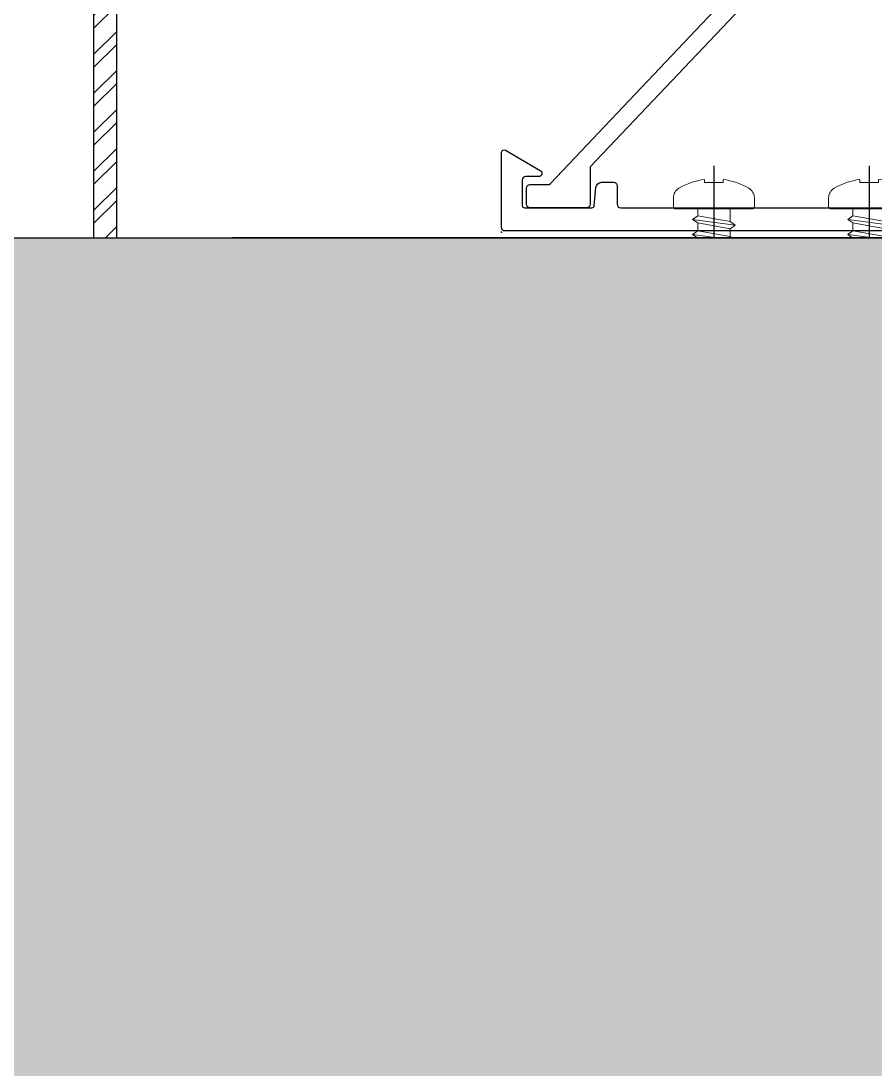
# Model space of a CAD drawing. Header units: millimetres. Extents: x 3774 to 718460, y -768339 to 192544.
# Drawn here: x 355364.4 to 355438.1, y -718803.9 to -718713.3 of the extents above; entities that cross this region are included whole.
import ezdxf

# ---------------------------------------------------------------- set-up
doc = ezdxf.new("R2010")
doc.units = ezdxf.units.MM
doc.set_wipeout_variables(frame=1)
doc.linetypes.add('CENTER', pattern=[50.800000000000004, 31.75, -6.35, 6.35, -6.35])
doc.linetypes.add('HIDDEN', pattern=[0.375, 0.25, -0.125])
for name, color, linetype in [('010 - ASPG_ACCESSORIES_HATCH_', 7, 'Continuous'), ('010 - ASPG_ACCESSORIES_MAIN_COLOR_1', 7, 'Continuous'), ('010 - ASPG_ACCESSORIES_SUB_COLOR_1', 7, 'Continuous'), ('010 - ASPG_ACCESSORIES_SUB_COLOR_2', 7, 'Continuous'), ('010 - ASPG_ACCESSORIES_SYMBOL_', 7, 'Continuous'), ('010 - ASPG_EXTR_DEF_SUB', 7, 'Continuous'), ('010 - ASPG_EXTR_MAIN_COLOR_2', 7, 'Continuous'), ('010 - ASPG_FASTERN_DEF_SUB', 7, 'Continuous'), ('010 - ASPG_FASTERN_MAIN_COLOR_1', 7, 'Continuous'), ('010 - ASPG_FASTERN_SUB_COLOR_2', 7, 'Continuous'), ('010 - ASPG_FASTERN_SUB_COLOR_3', 7, 'Continuous'), ('010 - ASPG_FLASHING_MAIN_COLOR_4', 7, 'Continuous'), ('010 - ASPG_FLASHING_WIPEOUT_', 7, 'Continuous'), ('010 - ASPG_FRAMING_CUT_COLOR_4', 7, 'Continuous'), ('010 - ASPG_FRAMING_DEF_SUB', 7, 'Continuous'), ('010 - ASPG_FRAMING_HATCH_', 7, 'Continuous'), ('010 - ASPG_FRAMING_MAIN_COLOR_2', 7, 'Continuous'), ('010 - ASPG_FRAMING_SUB_COLOR_2', 7, 'Continuous'), ('010 - ASPG_FRAMING_WIPEOUT_', 7, 'Continuous'), ('BOLT & SCREW', 7, 'Continuous'), ('Center Line', 7, 'CENTER')]:
    doc.layers.add(name, color=color, linetype=linetype)
doc.layers.add('12-GRID', color=7, linetype='CENTER', lineweight=13)
doc.layers.add('SCREW', color=7, linetype='Continuous', lineweight=5)

# ---------------------------------------------------------------- blocks, each defined once
blk = doc.blocks.new('*U8441')
at = {"layer": '12-GRID', "color": 7, "linetype": 'CENTER'}
for p, q in [((5.684341886080801e-14, -6.200000000000029), (5.684341886080801e-14, 2.200000000000029)), ((-4.199999999999973, -2), (4.200000000000085, -2))]:
    blk.add_line(p, q, dxfattribs=at)
at = {"layer": 'BOLT & SCREW', "color": 7}
for p, q in [((-0.2288719817826677, -1.446462371730204), (-0.4418749999998197, -0.2325000000002947)), ((0.2288719817822642, -1.446462371730562), (0.4418749999996946, -0.2324999999999764)), ((-0.553537628269381, -1.771128018217196), (-1.767499999999847, -1.558125000000442)), ((-0.4577439635652332, -1.771128018217196), (-0.8837500000000146, -1.558125000000442)), ((-0.2288719817826677, -1.542256036434869), (-0.4418749999998197, -1.116250000000048)), ((0.2288719817822642, -1.542256036434869), (0.4418749999996946, -1.116250000000048)), ((0.4577439635647103, -1.771128018217196), (0.8837499999994917, -1.558125000000442)), ((0.5535376282692559, -1.771128018217196), (1.767500000000001, -1.558125000000124)), ((-0.553537628269381, -2.228871981782805), (-1.767500000000483, -2.441875000000354)), ((-0.4577439635652332, -2.228871981782805), (-0.8837500000000146, -2.441875000000354)), ((-0.2288719817826677, -2.457743963565131), (-0.4418749999998197, -2.883750000000271)), ((-0.2288719817821107, -2.553537628269438), (-0.4418749999998197, -3.767500000000023)), ((0.4418749999996946, -2.883750000000271), (0.2288719817829008, -2.457743963565131)), ((0.2288719817829008, -2.553537628269438), (0.4418749999999732, -3.767500000000023)), ((0.4577439635647103, -2.228871981782805), (0.8837500000001283, -2.441874999999877)), ((0.5535376282692559, -2.228871981782805), (1.767500000000001, -2.441874999999877))]:
    blk.add_line(p, q, dxfattribs=at)
for points in [[(-1.767500000000006, -1.558125000000442), (-0.8837500000001342, -1.558125000000442, 0.4142135623730394), (-0.4418749999998197, -1.116250000000048), (-0.4418749999998197, -0.2325000000002947), (0.4418749999996946, -0.2324999999999764), (0.4418749999996946, -1.116250000000048, 0.4142135623731505), (0.8837500000000089, -1.558125000000442), (1.76750000000012, -1.558125000000124), (1.76750000000012, -2.441874999999877), (0.8837500000000089, -2.441874999999877, 0.414213562373095), (0.4418749999996946, -2.883750000000271), (0.4418749999999732, -3.767500000000023), (-0.4418749999998197, -3.767500000000023), (-0.4418749999998197, -2.883750000000271, 0.4142135623730397), (-0.8837500000001342, -2.441875000000354), (-1.767500000000483, -2.441875000000354)], [(0.2288719817829008, -2.457743963565131, -0.414213562373095), (0.4577439635645909, -2.228871981782805), (0.5535376282692559, -2.228871981782805), (0.5535376282692559, -1.771128018217196), (0.4577439635645909, -1.771128018217196, -0.4142135623730951), (0.228871981782105, -1.542256036434869), (0.228871981782105, -1.446462371730562), (-0.2288719817826677, -1.446462371730204), (-0.2288719817826677, -1.542256036434869, -0.4142135623730951), (-0.4577439635649944, -1.771128018217196), (-0.553537628269381, -1.771128018217196), (-0.553537628269381, -2.228871981782805), (-0.4577439635649944, -2.228871981782805, -0.4142135623730951), (-0.2288719817826677, -2.457743963565131), (-0.2288719817822698, -2.553537628269438), (0.2288719817829008, -2.553537628269438)]]:
    blk.add_lwpolyline(points, format="xyb", close=True, dxfattribs=at)
blk.add_circle((5.684341886080801e-14, -2), 3.5, dxfattribs=at)
blk = doc.blocks.new('000_ASPG_TYP_FILES_20260218-010703_FRAME_EXTR_')
at = {"layer": '010 - ASPG_FRAMING_HATCH_'}
h = blk.add_hatch(dxfattribs=at)
h.set_pattern_fill('ANSI32', scale=0.1, angle=180)
h.set_pattern_definition([(225, (0, 0), (0.6735192090801866, -0.6735192090801868), []), (225, (-0.4490130000000001, 5.498823332255506e-17), (0.6735192090801866, -0.6735192090801868), [])])
edge = h.paths.add_edge_path()
edge.add_line((1.999999996740371, 15.99999999965075), (1.999999996740371, 1.999999999941792))
edge.add_line((1.999999996740371, 1.999999999941792), (39.69999999750871, 1.999999999941792))
edge.add_arc((39.69999999730499, 1.700000000040752), 0.2999999999010399, -3.891028654834372e-08, 89.99999996109239, ccw=False)
edge.add_line((39.99999999720603, 1.699999999837019), (39.99999999720603, 0.2999999996973202))
edge.add_arc((39.69999999750872, 0.2999999996973131), 0.2999999996973131, -90.00000000000142, 1.4210854715202004e-12, ccw=False)
edge.add_line((39.69999999750871, 0), (0.2999999996973202, 0))
edge.add_arc((0.2999999996973273, 0.2999999996973273), 0.2999999996973273, 180.0000000000013, 269.99999999999864, ccw=False)
edge.add_line((0, 0.2999999996973202), (0, 17.69999999989523))
edge.add_arc((0.2999999999301508, 17.70000000012806), 0.2999999999301508, 90.00000004446741, 180.0000000444674, ccw=False)
edge.add_line((0.2999999996973202, 18.00000000005821), (22.5570233851904, 18.00000000005821))
edge.add_arc((22.5570233856712, 18.50000000026317), 0.5000000002049632, 269.9999999449049, 380.2095453190142)
edge.add_arc((26.1699999981368, 19.82999999686102), 3.349999998908497, 182.0637942974167, 200.2095453254992, ccw=False)
edge.add_arc((23.58168000320438, 19.73672835517209), 0.7599999998138507, 2.0637943418387863, 182.0637943418388, ccw=False)
edge.add_arc((26.16999999910358, 19.82999999939922), 1.830000000338361, 182.0637943388468, 447.9362056470717)
edge.add_arc((26.263271644013, 22.41831999551505), 0.7600000000549151, 87.93620564125177, 267.9362056412518, ccw=False)
edge.add_arc((26.16999999863267, 19.8300000075356), 3.349999992334041, 69.79045460402187, 87.9362056313708, ccw=False)
edge.add_arc((27.49999999788272, 23.44297661244421), 0.5000000006038865, 249.7904545688332, 359.9999999442181)
edge.add_line((27.9999999984866, 23.44297661195742), (27.9999999984866, 26.67999999993481))
edge.add_line((27.9999999984866, 26.67999999993481), (28.49999999674037, 27.17999999958556))
edge.add_line((28.49999999674037, 27.17999999958556), (27.9999999984866, 27.67999999970198))
edge.add_line((27.9999999984866, 27.67999999970198), (27.9999999984866, 38.61999999982072))
edge.add_line((27.9999999984866, 38.61999999982072), (28.49999999674037, 39.11999999993714))
edge.add_line((28.49999999674037, 39.11999999993714), (27.9999999984866, 39.62000000005355))
edge.add_line((27.9999999984866, 39.62000000005355), (27.9999999984866, 42.85702338756528))
edge.add_arc((27.49999999787862, 42.85702338707262), 0.5000000006079759, 5.645408219420843e-08, 110.2095454304945)
edge.add_arc((26.16999999884449, 46.46999999186602), 3.349999992147246, 272.0637943651193, 290.20954539329375, ccw=False)
edge.add_arc((26.263271644013, 43.88168000403675), 0.7600000000258301, 92.06379435882718, 272.0637943588272, ccw=False)
edge.add_arc((26.16999999910502, 46.47000000012492), 1.830000000339747, 272.0637943528818, 537.9362056611998)
edge.add_arc((23.58168000320438, 46.56327164435061), 0.7599999998138507, 177.9362056581612, 357.9362056581612, ccw=False)
edge.add_arc((26.16999999825318, 46.47000000263876), 3.349999999025627, 159.7904546748206, 177.9362057022633, ccw=False)
edge.add_arc((22.55702338551316, 47.7999999994954), 0.500000000434755, 339.790454661877, 450.0000000369852)
edge.add_line((22.5570233851904, 48.29999999993015), (0.2999999996973202, 48.29999999993015))
edge.add_arc((0.2999999996973095, 48.59999999962746), 0.2999999996973131, 179.9999999999987, 270.00000000000205, ccw=False)
edge.add_line((0, 48.59999999962747), (0, 59.99999999994179))
edge.add_arc((0.2999999996973202, 59.99999999994179), 0.2999999996973202, 90, 180, ccw=False)
edge.add_line((0.2999999996973202, 60.29999999963911), (4.999999997438863, 60.29999999963911))
edge.add_line((4.999999997438863, 60.29999999963911), (4.999999997438863, 64.99999999959255))
edge.add_arc((5.299999997369017, 64.99999999982538), 0.2999999999301544, 90.0000000444681, 180.0000000444674, ccw=False)
edge.add_line((5.299999997136183, 65.29999999975553), (29.99999999883585, 65.29999999975553))
edge.add_line((29.99999999883585, 65.29999999975553), (29.99999999883585, 63.59999999997672))
edge.add_arc((29.69999999890567, 63.59999999974391), 0.2999999999301721, -89.99999995552861, 4.4463320136856055e-08, ccw=False)
edge.add_line((29.69999999913853, 63.29999999981374), (7.299999997485429, 63.29999999981374))
edge.add_arc((7.29999999771826, 62.99999999988358), 0.2999999999301508, 90.00000004446738, 180.0000000444674)
edge.add_line((6.999999997788109, 62.99999999965075), (6.999999997788109, 58.29999999969732))
edge.add_line((6.999999997788109, 58.29999999969732), (2.300000000162981, 58.29999999969732))
edge.add_arc((2.299999998300336, 57.99999999813735), 0.3000000015599653, 89.99999964426098, 179.999999644261)
edge.add_line((1.999999996740371, 58), (1.999999996740371, 50.60000000003492))
edge.add_arc((2.299999998533172, 50.60000000166475), 0.3000000017928013, 180.000000311273, 270.0000003112706)
edge.add_line((2.300000000162981, 50.29999999987194), (29.69999999913853, 50.29999999987194))
edge.add_arc((29.6999999989348, 49.9999999999709), 0.299999999901047, -3.890897914970992e-08, 89.99999996109108, ccw=False)
edge.add_line((29.99999999883585, 49.99999999976717), (29.99999999883585, 26.67999999993481))
edge.add_line((29.99999999883585, 26.67999999993481), (29.99999999883585, 16.29999999981374))
edge.add_arc((29.6999999989057, 16.2999999995809), 0.2999999999301508, -89.99999995553259, 4.446741286301403e-08, ccw=False)
edge.add_line((29.69999999913853, 15.99999999965075), (1.999999996740371, 15.99999999965075))
at = {"layer": '010 - ASPG_FRAMING_CUT_COLOR_4', "color": 7}
blk.add_lwpolyline([(1.999999996740371, 15.99999999965075), (1.999999996740371, 1.999999999941792), (39.69999999750871, 1.999999999941792, -0.4142135623731089), (39.99999999720603, 1.699999999837019), (39.99999999720603, 0.2999999996973202, -0.4142135623731089), (39.69999999750871, 0), (0.2999999996973202, 0, -0.4142135623730811), (0, 0.2999999996973202), (0, 17.69999999989523, -0.4142135623730951), (0.2999999996973202, 18.00000000005821), (22.5570233851904, 18.00000000005821, 0.5217296884731124), (23.02624112786725, 18.67272727261297, -0.07934163687482358), (22.82217297761235, 19.70935906958766, -1), (24.34118702879641, 19.76409764075652, 2.296345716993233), (26.23590235819574, 21.65881296969019, -1), (26.29064092983026, 23.17782702133991, -0.0793416368716021), (27.32727272447664, 22.9737588702119, 0.5217296884801942), (27.9999999984866, 23.44297661195742), (27.9999999984866, 26.67999999993481), (28.49999999674037, 27.17999999958556), (27.9999999984866, 27.67999999970198), (27.9999999984866, 38.61999999982072), (28.49999999674037, 39.11999999993714), (27.9999999984866, 39.62000000005355), (27.9999999984866, 42.85702338756528, 0.5217296884727316), (27.32727272447664, 43.3262411293108, -0.07934163687522733), (26.29064092983026, 43.122172978241, -1), (26.23590235819574, 44.64118702983251, 2.296345716995783), (24.34118702879641, 46.53590235876618, -1), (22.82217297761235, 46.59064092993503, -0.07934163687201433), (23.02624112786725, 47.62727272690972, 0.5217296884786579), (22.5570233851904, 48.29999999993015), (0.2999999996973202, 48.29999999993015, -0.4142135623731158), (0, 48.59999999962747), (0, 59.99999999994179, -0.414213562373095), (0.2999999996973202, 60.29999999963911), (4.999999997438863, 60.29999999963911), (4.999999997438863, 64.99999999959255, -0.4142135623730879), (5.299999997136183, 65.29999999975553), (29.99999999883585, 65.29999999975553), (29.99999999883585, 63.59999999997672, -0.4142135623730533), (29.69999999913853, 63.29999999981374), (7.299999997485429, 63.29999999981374, 0.4142135623730949), (6.999999997788109, 62.99999999965075), (6.999999997788109, 58.29999999969732), (2.300000000162981, 58.29999999969732, 0.4142135623730948), (1.999999996740371, 58), (1.999999996740371, 50.60000000003492, 0.4142135623730845), (2.300000000162981, 50.29999999987194), (29.69999999913853, 50.29999999987194, -0.4142135623730951), (29.99999999883585, 49.99999999976717), (29.99999999883585, 26.67999999993481), (29.99999999883585, 16.29999999981374, -0.4142135623730951), (29.69999999913853, 15.99999999965075)], format="xyb", close=True, dxfattribs=at)
at = {"color": 7}
for p in [(26.16999999736436, 48.46999999973923), (26.16999999736436, 21.82999999966705)]:
    blk.add_blockref('*U8441', p, dxfattribs=at)
blk = doc.blocks.new('000_ASPG_TYP_FILES_FRAMING_EXTR_BREAKLINE_TYPE_2')
at = {"layer": '010 - ASPG_FRAMING_HATCH_', "transparency": 33554585}
h = blk.add_hatch(dxfattribs=at)
h.set_pattern_fill('ANSI32', scale=0.25)
h.set_pattern_definition([(45, (0, 0), (-1.683798022700467, 1.683798022700467), []), (45, (1.1225325, 0), (-1.683798022700467, 1.683798022700467), [])])
h.paths.add_polyline_path([(131.0000000002328, 91.00000000058208, 0.4142135623730951), (132.0000000003492, 90.00000000046566), (140.0000000002328, 90.00000000046566, 0.4142135623730951), (141.0000000002328, 91.00000000046566), (141.0000000002328, 100.0000000004657), (2.000000000465661, 100.0000000004657), (2.000000000465661, 125.0000000004657), (4.656612873077393e-10, 125.0000000004657), (4.656612873077393e-10, 99.00000000046566, 0.4142135623730951), (1.000000000465661, 98.00000000046566), (63.00000000023283, 98.00000000046566, -0.414213562373093), (64.00000000023283, 97.00000000046566), (64.00000000023277, 3, -0.4142135623730951), (63.00000000023277, 2), (4.655476004700176e-10, 2), (-5.684341886080801e-14, 0), (141.0000000002328, -6.05359673500061e-09), (141.0000000002328, 8.99999999650754, 0.4142135623730951), (140.0000000002328, 9.99999999650754), (132.0000000003492, 9.99999999650754, 0.4142135623730951), (131.0000000002328, 8.999999996391125), (131.0000000002328, 3, -0.4142135623730951), (130.0000000002328, 2), (67.00000000034919, 2, -0.4142135623730951), (66.00000000023277, 3.000000000116415), (66.00000000023283, 97.00000000034925, -0.4142135623730951), (67.00000000034925, 98.00000000046566), (130.0000000002328, 98.00000000046566, -0.414213562373095), (131.0000000002328, 97.00000000046566)])
h.paths.add_polyline_path([(133.0000000002328, 92.00000000372529), (133.0000000002328, 98.00000000046566), (139.0000000004657, 98.00000000046566), (139.0000000004657, 92.00000000372529)], flags=16)
h.paths.add_polyline_path([(133.0000000002328, 7.999999996740371), (139.0000000004656, 7.999999996740371), (139.0000000004656, 2), (133.0000000002328, 2)], flags=16)
at = {"layer": '010 - ASPG_FRAMING_HATCH_'}
h = blk.add_hatch(dxfattribs=at)
h.set_pattern_fill('ANSI37', scale=0.5954980955866349, angle=-90.00000000000001)
h.set_pattern_definition([(314.9999999999999, (1257419.492862034, -519971.6224064051), (1.336931354494228, 1.336931354494224), []), (44.99999999999984, (1257419.492862034, -519971.6224064051), (-1.336931354494223, 1.336931354494228), [])])
edge = h.paths.add_edge_path()
edge.add_ellipse((57.77220869682924, 105.0000000013979), major_axis=(-3.509070088518285e-14, -4.999999999272404), ratio=0.6444816938462435, start_angle=0, end_angle=180)
edge.add_line((57.7722086968293, 110.0000000004666), (62.00000000013239, 110.0000000004666))
edge.add_arc((62.00000000012511, 110.3000000005204), 0.3000000000538421, -89.99999999861039, -1.389609784768862e-09)
edge.add_line((62.30000000017895, 110.3000000005131), (62.30000000017895, 111.0000000004666))
edge.add_line((62.30000000017895, 111.0000000004666), (61.80000000017895, 111.5000000006994))
edge.add_line((61.80000000017895, 111.5000000006994), (62.30000000017895, 112.0000000004666))
edge.add_line((62.3000000001789, 112.0000000004666), (61.8000000001789, 112.5000000006994))
edge.add_line((61.8000000001789, 112.5000000006994), (62.3000000001789, 113.0000000004666))
edge.add_line((62.3000000001789, 113.0000000004666), (61.8000000001789, 113.5000000004666))
edge.add_line((61.8000000001789, 113.5000000004666), (62.3000000001789, 114.0000000004666))
edge.add_line((62.3000000001789, 114.0000000004666), (62.3000000001789, 115.0000000004666))
edge.add_line((62.3000000001789, 115.0000000004666), (63.30000000006248, 115.0000000004666))
edge.add_line((63.30000000006248, 115.0000000004666), (63.80000000006248, 115.5000000004666))
edge.add_line((63.80000000006248, 115.5000000004666), (64.30000000006248, 115.0000000004666))
edge.add_line((64.30000000006248, 115.0000000004666), (64.80000000006248, 115.5000000004666))
edge.add_line((64.80000000006248, 115.5000000004666), (65.30000000006248, 115.0000000004666))
edge.add_line((65.30000000006248, 115.0000000004666), (65.80000000006248, 115.5000000004666))
edge.add_line((65.80000000006248, 115.5000000004666), (66.3000000001789, 115.0000000004666))
edge.add_line((66.3000000001789, 115.0000000004666), (67.00000000013233, 115.0000000004666))
edge.add_arc((67.00000000009595, 115.3000000004331), 0.2999999999665306, -89.99999999305201, 1.528565674358258e-08)
edge.add_line((67.30000000006248, 115.3000000005131), (67.30017822621585, 110.0000000004666))
edge.add_arc((77.20009572428614, 105.0000000011651), 11.09091368921486, 153.2037265686182, 206.7962734313818)
edge.add_line((67.30017822621585, 100.0000000018636), (57.77220869682924, 100.0000000018636))
h = blk.add_hatch(dxfattribs=at)
h.set_pattern_fill('ANSI37', scale=0.5954980955866349, angle=-90.00000000000001)
h.set_pattern_definition([(314.9999999999999, (1257419.192862035, -519973.9224064052), (1.336931354494228, 1.336931354494224), []), (44.99999999999984, (1257419.192862035, -519973.9224064052), (-1.336931354494223, 1.336931354494228), [])])
edge = h.paths.add_edge_path()
edge.add_ellipse((11.52796953045714, 105.0000000013979), major_axis=(-3.510345640540481e-14, -4.999999999272404), ratio=0.6444816938462435, start_angle=180, end_angle=360, ccw=False)
edge.add_line((11.52796953045714, 110.0000000004666), (2.000000001098726, 110.0000000004666))
edge.add_arc((-7.899917496811156, 105.0000000013979), 11.09091368915029, -26.79627343179601, 26.796273430967574, ccw=False)
edge.add_line((2.000000001070532, 100.0000000018636), (11.52796953042895, 100.0000000018636))
h = blk.add_hatch(dxfattribs=at)
h.set_pattern_fill('HONEY', scale=0.238199238234654, angle=-90.00000000000001)
h.set_pattern_definition([(270, (1257419.442484037, -519993.9224064052), (0.6549599250656583, -1.134423872092541), [0.7562825813950264, -1.512565162790053]), (29.99999999999978, (1257419.442484037, -519993.9224064052), (0.6549599293588203, 1.134423869613882), [0.7562825813950257, -1.512565162790051]), (329.9999999999998, (1257419.442484037, -519993.9224064052), (1.309919854424478, -2.478657937293614e-09), [-1.512565162790051, 0.7562825813950254])])
edge = h.paths.add_edge_path()
edge.add_ellipse((11.77759153230824, 105.0000000014043), major_axis=(-3.509070088518285e-14, -4.999999999272404), ratio=0.6444816938462435, start_angle=0, end_angle=360, ccw=False)
h = blk.add_hatch(dxfattribs=at)
h.set_pattern_fill('HONEY', scale=0.238199238234654, angle=-90.00000000000001)
h.set_pattern_definition([(270, (1257419.243240032, -519991.6224064051), (0.6549599250656583, -1.134423872092541), [0.7562825813950264, -1.512565162790053]), (29.99999999999978, (1257419.243240032, -519991.6224064051), (0.6549599293588203, 1.134423869613882), [0.7562825813950257, -1.512565162790051]), (329.9999999999998, (1257419.243240032, -519991.6224064051), (1.309919854424478, -2.478657937293614e-09), [-1.512565162790051, 0.7562825813950254])])
edge = h.paths.add_edge_path()
edge.add_ellipse((57.5225866949782, 105.0000000013979), major_axis=(-3.509070088518285e-14, -4.999999999272404), ratio=0.6444816938462435, start_angle=0, end_angle=360)
at = {"layer": '010 - ASPG_FRAMING_CUT_COLOR_4', "color": 7}
for points in [[(64.00000000023277, 3), (64.00000000023283, 97.00000000046566, 0.4142135623730951), (63.00000000023283, 98.00000000046566), (1.000000000465661, 98.00000000046566, -0.4142135623730951), (4.656612873077393e-10, 99.00000000046566), (4.656612873077393e-10, 125.0000000004657), (2.000000000465661, 125.0000000004657), (2.000000000465661, 100.0000000004657), (141.0000000002328, 100.0000000004657)], [(130.0000000002328, 98.00000000046566), (67.00000000046566, 98.00000000046566, 0.4142135623730951), (66.00000000023283, 97.00000000046566), (66.00000000023277, 3, 0.4142135623730951)]]:
    blk.add_lwpolyline(points, format="xyb", dxfattribs=at)
at = {"layer": '010 - ASPG_FRAMING_DEF_SUB', "color": 7, "transparency": 33554457}
for points in [[(54.30017822621591, 100.0000000018636), (67.30017822621585, 100.0000000018636), (67.30017822621585, 115.5000000004666), (54.30017822621585, 115.5000000004666)], [(2.000000001070532, 100.0000000018636), (15.00000000107053, 100.0000000018699), (15.00000000107053, 110.0000000006767), (2.000000001070532, 110.0000000006703)]]:
    blk.add_lwpolyline(points, close=True, dxfattribs=at)
at = {"layer": '010 - ASPG_FRAMING_SUB_COLOR_2', "color": 7}
for points in [[(57.5225866949782, 100.0000000018636), (67.30017822621585, 100.0000000018636, -0.2381992382621886), (67.30017822621585, 110.0000000004666), (67.30000000006248, 115.3000000005131, -0.4142135624157165), (67.00000000013233, 115.0000000004666), (66.3000000001789, 115.0000000004666), (65.80000000006248, 115.5000000004666), (65.30000000006248, 115.0000000004666), (64.80000000006248, 115.5000000004666), (64.30000000006248, 115.0000000004666), (63.80000000006248, 115.5000000004666), (63.30000000006248, 115.0000000004666), (62.3000000001789, 115.0000000004666), (62.3000000001789, 114.0000000004666), (61.8000000001789, 113.5000000004666), (62.3000000001789, 113.0000000004666), (61.8000000001789, 112.5000000006994), (62.3000000001789, 112.0000000004666), (61.80000000017895, 111.5000000006994), (62.30000000017895, 111.0000000004666), (62.30000000017895, 110.3000000005131, -0.414213562358888), (62.00000000013239, 110.0000000004666), (57.5225866949782, 110.0000000004666)], [(11.77759153219182, 100.0000000018699), (2.000000001070532, 100.0000000018636, 0.2381992382621886), (2.000000001070532, 110.0000000004666), (11.77759153219182, 110.0000000004729)]]:
    blk.add_lwpolyline(points, format="xyb", dxfattribs=at)
at = {"layer": '010 - ASPG_FRAMING_SUB_COLOR_2', "color": 7, "extrusion": (0, 0, -1)}
blk.add_ellipse((11.77759153230824, 105.0000000014043), major_axis=(-3.509070088518285e-14, -4.999999999272404), ratio=0.6444816938462435, dxfattribs=at)
at = {"layer": '010 - ASPG_FRAMING_SUB_COLOR_2', "color": 7}
blk.add_ellipse((57.5225866949782, 105.0000000013979), major_axis=(-3.509070088518285e-14, -4.999999999272404), ratio=0.6444816938462435, dxfattribs=at)
blk = doc.blocks.new('PZG35-9D5')
at = {"layer": 'Center Line', "color": 7}
blk.add_line((1.4210854715202e-14, 3.733653355866409), (1.4210854715202e-14, -10.53404386090006), dxfattribs=at)
at = {"layer": 'SCREW', "color": 7}
for p, q in [((-1.399999999999963, 2.842170943040401e-14), (-1.399999999999963, -1.090192378864657)), ((1.399999999999991, 0), (1.399999999999991, -0.5901923788647139)), ((-1.850000000000009, -1.399999999999977), (1.850000000000037, -0.8999999999999773)), ((-1.399999999999963, -1.090192378864685), (1.399999999999991, -0.5901923788646855)), ((1.850000000000037, -0.8999999999999773), (1.399999999999991, -0.5901923788646855)), ((1.850000000000037, -0.8999999999999773), (1.399999999999991, -1.209807621135297)), ((-1.850000000000009, -1.399999999999977), (-1.399999999999963, -1.090192378864685)), ((-1.850000000000009, -1.399999999999977), (-1.399999999999963, -1.709807621135297)), ((-1.399999999999963, -1.709807621135297), (1.399999999999991, -1.209807621135297)), ((-1.399999999999963, -1.709807621135269), (-1.399999999999963, -2.390192378864697)), ((1.399999999999991, -1.209807621135269), (1.399999999999991, -1.890192378864725)), ((-1.850000000000009, -2.699999999999989), (1.850000000000037, -2.199999999999989)), ((-1.850000000000009, -2.699999999999989), (-1.399999999999963, -2.390192378864697)), ((-1.850000000000009, -2.699999999999989), (-1.399999999999963, -3.009807621135309)), ((-1.399999999999963, -2.390192378864697), (1.399999999999991, -1.890192378864697)), ((-1.399999999999963, -3.009807621135309), (1.399999999999991, -2.509807621135309)), ((1.850000000000037, -2.199999999999989), (1.399999999999991, -1.890192378864697)), ((1.850000000000037, -2.199999999999989), (1.399999999999991, -2.509807621135309)), ((1.399999999999991, -2.50980762113528), (1.399999999999991, -3.190192378864708)), ((-1.399999999999963, -3.009807621135309), (-1.399999999999963, -3.690192378864708)), ((-1.399999999999963, -3.690192378864708), (-0.8446989986695002, -3.591031485769975)), ((0.5619885887190463, -3.339837273736322), (1.399999999999991, -3.190192378864708)), ((0.7141825614195483, -3.653488843051434), (1.850000000000037, -3.5)), ((1.850000000000037, -3.5), (1.399999999999991, -3.190192378864708)), ((1.850000000000037, -3.5), (1.399999999999991, -3.80980762113532)), ((-1.850000000000009, -4), (-1.399999999999963, -3.690192378864708)), ((-1.850000000000009, -4), (-0.9911470940920566, -3.883938796498938)), ((-1.850000000000009, -4), (-1.399999999999963, -4.30980762113532)), ((-1.399999999999963, -4.30980762113532), (-1.184865735341859, -4.271390788160659)), ((-1.399999999999963, -4.309807621135349), (-1.399999999999963, -8.099999999999966)), ((0.7141825614195483, -3.932275020881832), (1.399999999999991, -3.80980762113532)), ((0.7141825614195483, -4.612659778611231), (1.399999999999991, -4.49019237886472)), ((1.399999999999991, -3.809807621135349), (1.399999999999991, -4.490192378864691)), ((1.850000000000037, -4.800000000000011), (1.399999999999991, -4.49019237886472)), ((0.7141825614195483, -4.953488843051389), (1.850000000000037, -4.800000000000011)), ((0.7141825614195483, -5.232275020881843), (1.399999999999991, -5.109807621135332)), ((1.850000000000037, -4.800000000000011), (1.399999999999991, -5.109807621135332)), ((1.399999999999991, -5.109807621135332), (1.399999999999991, -8.099999999999966)), ((1.4210854715202e-14, -9.5), (-1.399999999999963, -8.099999999999966)), ((1.4210854715202e-14, -9.5), (1.399999999999991, -8.099999999999966))]:
    blk.add_line(p, q, dxfattribs=at)
blk.add_lwpolyline([(1.4210854715202e-14, -9.5), (0.7141825614195483, -5.232275020881843), (0.7141825614195483, -3.600899293750615, 0.4176573264866609), (0.4106596181599826, -3.300919979679151, 0.1081021898226624), (-0.8446989986694433, -3.591031485769975), (-1.399999999999991, -4.701675652739141)], format="xyb", dxfattribs=at)
blk = doc.blocks.new('*U8304')
at = {"layer": 'SCREW', "color": 7}
blk.add_lwpolyline([(3.026373332565058, 1.780836269555209, 0.09905967801670053), (0.7999999999999687, 2.546427498927414), (0.7999999999999687, 2.274284095813357), (-0.800000000000054, 2.274284095813357), (-0.800000000000054, 2.546427498927414, 0.09905967801670058), (-3.026373332565143, 1.780836269555209, 0.2665876613401604), (-3.500000000000043, 0.9556546004010897), (-3.500000000000043, 0.1999999999999886, 0.4142135623730938), (-3.300000000000054, 0), (3.299999999999997, 0, 0.4142135623731049), (3.499999999999986, 0.1999999999999886), (3.499999999999957, 0.9556546004010897, 0.2665876613401604)], format="xyb", close=True, dxfattribs=at)
blk.add_blockref('PZG35-9D5', (-1.4210854715202e-14, 0), dxfattribs=at)
blk = doc.blocks.new('*U8306')
at = {"color": 7}
blk.add_point((0, 0), dxfattribs=at)
at = {"layer": '010 - ASPG_ACCESSORIES_MAIN_COLOR_1', "color": 7}
blk.add_lwpolyline([(-39.69999999902211, -0.5999999995172398, 0.4142135623731156), (-39.99999999883585, -0.8999999995638059), (-39.99999999883585, -7.366962144914214, 0.5773502691897371), (-39.65044321701862, -7.568778847059366), (-36.64260295056738, -5.832201459393036, 0.7673269879794871), (-36.78520590183325, -5.299999999645297), (-37.89999999874271, -5.299999999645297, -0.4142135623735732), (-38.19999999902211, -4.999999999656938), (-38.19999999902211, -2.799999999587089, -0.4142135623730951), (-37.99999999883585, -2.59999999951724), (-32.18326623388566, -2.59999999951724, -0.3888787318530097), (-31.98402729420923, -2.782568851142787), (-31.8474567013327, -4.343577870872468, 0.3888787318530089), (-31.34935935237445, -4.799999999528882), (-30.29999999911524, -4.799999999528882, 0.4142135623732408), (-29.99999999883585, -4.499999999540523), (-29.99999999883585, -2.899999999505599, -0.4142135623731785), (-29.69999999902211, -2.59999999951724), (0.4107479506637901, -2.59999999951724, -0.3789692262628873), (3.38851808081381, -5.235465979035143), (7.952927200356498, -42.5207682372482, 0.4465929586642906), (11.6177961837966, -45.07649022702281, -0.4898018444424612), (16.07846395508386, -48.68238816667036), (16.06490363762714, -49.36225294566866, -0.1824796859550777), (15.80227640201338, -50.01801436272836, -0.2679491924113072), (15.32539491611533, -50.16829426406803, 1.122114645179816), (15.09990952932276, -52.3421093734276, 0.4050039718497206), (18.0645059288945, -49.40213623346681), (18.07806624681689, -48.72227145435209, 0.4898054953707174), (11.15966573380865, -43.12966807454978, -0.4465970485362636), (9.938031048281118, -42.27776159492242), (4.866356541635469, -0.8481197821154633, 0.3641755342157969), (4.570876519894227, -0.5999999995172398)], format="xyb", close=True, dxfattribs=at)
at = {"layer": '010 - ASPG_EXTR_DEF_SUB', "color": 7}
for p in [(-39.99999999883585, -0.4999999995172402), (43.44495566345738, -76.89999999944341), (43.44495566345738, -77.49999999954052)]:
    blk.add_point(p, dxfattribs=at)
at = {"layer": '010 - ASPG_EXTR_MAIN_COLOR_2', "color": 7}
blk.add_lwpolyline([(11.37409105408005, -48.15170148877115), (11.47245816211216, -47.43577758665815), (12.17779493960552, -47.55667202338264), (12.29266474000178, -46.78670596401826, -0.5355375090189683), (14.1918134491425, -49.16870282323253, 0.9915718169393263), (15.66379558271728, -49.57599316951273, 1.157025413028558), (8.792231505503878, -48.77291728999153, -0.6885576205791355), (8.274611146422103, -48.98797988444021), (-17.14292736421339, -22.16859813180672), (-32.34153279638849, -6.131750148785431), (-32.34153279638849, -2.899999981694054, 0.4143115081626392), (-32.64163311407901, -2.59999999951724), (-37.54163311352022, -2.59999999951724, 0.4141156188887998), (-37.84153278893791, -2.899999981635847), (-37.84153278893791, -4.299999988411218, 0.4142135623731781), (-37.54153279098682, -4.599999986478724), (-35.98884801496752, -4.599999986478724, -0.205894629290155), (-35.77110154624097, -4.693635078269653), (33.22969053988345, -77.49999999954052), (43.14495566324331, -77.49999999954052, 0.6681786376628355), (43.35708769806661, -76.98786796536915), (40.5215537941549, -74.1523340573247, 0.6681786381757795), (40.00942175951786, -74.36446609156592), (40.00942175951786, -75.99999999802712), (33.87471885257401, -75.99999999802712), (11.86384030175395, -52.7751643466243, -0.5583539238224016), (12.08261241135187, -51.95244935475676, 0.7662751832817146), (12.03674733010121, -50.39291741001107, -0.4385828234445206), (10.70630855322815, -48.05207626283555)], format="xyb", close=True, dxfattribs=at)
at = {"layer": 'SCREW', "color": 7, "rotation": 180}
for p in [(-21.64901723782532, -2.499999999924694), (-8.237076249206439, -2.499999999924694)]:
    blk.add_blockref('*U8304', p, dxfattribs=at)
blk = doc.blocks.new('*U5851')
at = {"color": 7}
blk.add_wipeout([(1390.0000000029759, 4.00000000147179), (60.00000000297587, 4.000000000000455), (60.00000000297587, 69.30000000000041), (1390.0000000029759, 69.30000000147197)], dxfattribs=at).dxf.layer = '010 - ASPG_FRAMING_WIPEOUT_'
at = {"layer": '010 - ASPG_FRAMING_MAIN_COLOR_2', "color": 7}
blk.add_lwpolyline([(1360.00000000414, 69.30000000147163), (90.00000000181171, 69.3), (90.00000000181171, 6), (1360.00000000414, 6.000000001471605)], close=True, dxfattribs=at)
at = {"layer": '010 - ASPG_FRAMING_SUB_COLOR_2', "color": 7}
for points in [[(1390.000000002976, 4.000000001471605), (60.00000000297587, 4), (60.00000000297587, 69.3), (1390.000000002976, 69.30000000147163)], [(60.00000000297587, 2.000000000715772), (60.00000000297587, 4), (1390.000000002976, 4.000000001471605), (1390.000000002976, 2.000000002187377)]]:
    blk.add_lwpolyline(points, close=True, dxfattribs=at)
at = {"color": 7}
for name, p, rotation in [('*U8306', (1326.770309460117, 69.3), 180), ('000_ASPG_TYP_FILES_FRAMING_EXTR_BREAKLINE_TYPE_2', (1500, 1.721659259601438e-09), 89.99999999999999)]:
    blk.add_blockref(name, p, dxfattribs=dict(at, rotation=rotation))
at = {"color": 7, "xscale": -1}
blk.add_blockref('000_ASPG_TYP_FILES_20260218-010703_FRAME_EXTR_', (1390.000000002976, 4.000000001471605), dxfattribs=at)
blk = doc.blocks.new('W-1-PP19-SE-ENT3_20260407-085125_PP19_ENT3_ASPG_PL')
at = {"color": 7, "xscale": -1}
blk.add_blockref('*U5851', (2526, 6521), dxfattribs=at)
blk = doc.blocks.new('*U7318')
at = {"layer": '010 - ASPG_ACCESSORIES_SUB_COLOR_2', "color": 7}
for p, q in [((-2.084999999999127, -1.547816335794778), (-2.084999999999127, 0)), ((2.084999999999013, -1.047816335789321), (2.084999999999127, 0)), ((-2.729999999999563, -1.899999999995998), (2.729999999999563, -1.399999999995998)), ((-2.729999999999563, -1.899999999995998), (-2.084999999999127, -1.547816335789321)), ((-2.084999999999127, -1.547816335789321), (2.084999999999127, -1.047816335789321)), ((-2.084999999999127, -2.252183664200857), (2.084999999999127, -1.752183664200857)), ((2.729999999999563, -1.399999999995998), (2.084999999999127, -1.047816335789321)), ((2.729999999999563, -1.399999999995998), (2.084999999999127, -1.752183664200857)), ((2.084999999999013, -2.847816335790412), (2.0849999999989, -1.752183664201084)), ((-2.729999999999563, -1.899999999995998), (-2.084999999999127, -2.252183664200857)), ((-2.084999999999013, -3.347816335790412), (-2.084999999999127, -2.252183664206314)), ((-2.729999999999563, -3.69999999999709), (2.729999999999563, -3.19999999999709)), ((-2.729999999999563, -3.69999999999709), (-2.084999999999127, -3.347816335790412)), ((-2.084999999999127, -3.347816335790412), (2.084999999999127, -2.847816335790412)), ((-2.084999999999127, -4.052183664201948), (2.084999999999127, -3.552183664201948)), ((2.729999999999563, -3.19999999999709), (2.084999999999127, -2.847816335790412)), ((2.729999999999563, -3.19999999999709), (2.084999999999127, -3.552183664201948)), ((2.084999999999241, -4.647816335791504), (2.084999999999241, -3.552183664201948)), ((-2.729999999999563, -3.69999999999709), (-2.084999999999127, -4.052183664201948)), ((-2.0849999999989, -5.147816335791504), (-2.084999999999013, -4.052183664201948)), ((-2.729999999999563, -5.499999999998181), (2.729999999999563, -4.999999999998181)), ((-2.729999999999563, -5.499999999998181), (2.729999999999563, -4.999999999998181)), ((-2.729999999999563, -5.499999999998181), (-2.084999999999127, -5.147816335791504)), ((-2.729999999999563, -5.499999999998181), (-2.084999999999127, -5.147816335791504)), ((-2.084999999999127, -5.147816335791504), (2.084999999999127, -4.647816335791504)), ((-2.084999999999127, -5.147816335791504), (2.084999999999127, -4.647816335791504)), ((-2.084999999999127, -5.852183664203039), (2.084999999999127, -5.352183664203039)), ((-2.084999999999127, -5.852183664203039), (2.084999999999127, -5.352183664203039)), ((2.729999999999563, -4.999999999998181), (2.084999999999127, -4.647816335791504)), ((2.729999999999563, -4.999999999998181), (2.084999999999127, -4.647816335791504)), ((2.729999999999563, -4.999999999998181), (2.084999999999127, -5.352183664203039)), ((2.729999999999563, -4.999999999998181), (2.084999999999127, -5.352183664203039)), ((2.084999999999127, -6.447816335792595), (2.084999999999127, -5.352183664203039)), ((2.084999999999127, -6.447816335792595), (2.084999999999241, -5.352183664203039)), ((-2.729999999999563, -5.499999999998181), (-2.084999999999127, -5.852183664203039)), ((-2.729999999999563, -5.499999999998181), (-2.084999999999127, -5.852183664203039)), ((-2.084999999999127, -6.947816335792595), (-2.0849999999989, -5.852183664203039)), ((-2.084999999999127, -6.947816335792595), (-2.084999999999127, -5.852183664203039)), ((-2.729999999999563, -7.299999999999272), (2.729999999999563, -6.799999999999272)), ((-2.729999999999563, -7.299999999999272), (-2.084999999999127, -6.947816335792595)), ((-2.084999999999127, -6.947816335792595), (2.084999999999127, -6.447816335792595)), ((-2.084999999999127, -7.652183664204131), (2.084999999999127, -7.152183664204131)), ((2.729999999999563, -6.799999999999272), (2.084999999999127, -6.447816335792595)), ((2.729999999999563, -6.799999999999272), (2.084999999999127, -7.152183664204131)), ((2.084999999999127, -8.247816335793686), (2.084999999999127, -7.152183664204131)), ((-2.729999999999563, -7.299999999999272), (-2.084999999999127, -7.652183664204131)), ((-2.084999999999127, -8.747816335793686), (-2.084999999999127, -7.652183664204131)), ((-2.729999999999563, -9.099999999998545), (-2.084999999999127, -8.747816335793686)), ((-2.729999999999563, -9.099999999998545), (-1.568355612604137, -8.982641209644498)), ((-2.084999999999127, -8.747816335793686), (-1.064489079482883, -8.605286877620529)), ((0.4333070988686814, -8.43729858455481), (2.084999999999127, -8.247816335793686)), ((0.7141825614198751, -8.775605983184505), (2.729999999999563, -8.599999999998545)), ((0.7141825614198751, -9.102437496409038), (2.084999999999127, -8.952183664205222)), ((2.729999999999563, -8.599999999998545), (2.084999999999127, -8.247816335793686)), ((2.729999999999563, -8.599999999998545), (2.084999999999127, -8.952183664205222)), ((2.084999999999127, -10.04781633579296), (2.084999999999127, -8.952183664205222)), ((-2.729999999999563, -9.099999999998545), (-2.084999999999127, -9.452183664205222)), ((-2.084999999999127, -9.452183664205222), (-1.629698446698967, -9.388594061787444)), ((-2.084999999999127, -10.54781633579296), (-2.084999999999127, -9.452183664205222)), ((-2.729999999999563, -10.89999999999964), (-2.084999999999127, -10.54781633579296)), ((-2.729999999999563, -10.89999999999964), (-1.844567201240352, -10.81054635710279)), ((-2.084999999999127, -10.54781633579296), (-1.798826981090315, -10.50784803706301)), ((0.7141825614198751, -10.20507654483481), (2.084999999999127, -10.04781633579296)), ((0.7141825614198751, -10.57560598318378), (2.729999999999563, -10.39999999999964)), ((0.7141825614198751, -10.90243749640831), (2.084999999999127, -10.75218366420449)), ((2.729999999999563, -10.39999999999964), (2.084999999999127, -10.04781633579296)), ((2.729999999999563, -10.39999999999964), (2.084999999999127, -10.75218366420449)), ((2.084999999999127, -10.75218366420449), (2.084999999999127, -15.59999999999854)), ((-2.729999999999563, -10.89999999999964), (-2.084999999999127, -11.25218366420449)), ((-2.084999999999127, -11.25218366420449), (-1.907557413303948, -11.22740118002912)), ((-2.084999999999127, -12.40167565273805), (-2.084999999999127, -11.25218366420449)), ((-2.084999999999127, -12.40167565273805), (-2.084999999999127, -15.59999999999854)), ((0, -17.19999999999891), (-2.084999999999127, -15.59999999999854)), ((0, -17.19999999999891), (2.084999999999127, -15.59999999999854))]:
    blk.add_line(p, q, dxfattribs=at)
blk.add_lwpolyline([(0, -17.19999999999891), (0.7141825614198751, -11.45704931750151), (0.7141825614198751, -8.736688384093213, 0.4176573264866609), (0.4106596181591158, -8.436709070021607, 0.07099332720072511), (-1.529698998669119, -8.726820576112004), (-2.084999999999127, -12.40167565273805)], format="xyb", dxfattribs=at)
at = {"layer": '010 - ASPG_ACCESSORIES_SYMBOL_', "color": 7, "linetype": 'CENTER'}
blk.add_line((0, 6.142561988594025), (0, -18.19999999999891), dxfattribs=at)
at = {"layer": '010 - ASPG_FASTERN_MAIN_COLOR_1', "color": 7}
for p, q in [((3.127500000000509, 5.450000000000728), (-3.127500000000509, 5.450000000000728)), ((-4.170000000000073, 5.049999999999272), (-4.170000000000073, 1.200000000000728)), ((-2.084999999999127, 5.049999999999272), (-2.084999999999127, 1.200000000000728)), ((2.084999999999127, 5.049999999999272), (2.084999999999127, 1.200000000000728)), ((4.170000000000073, 5.049999999999272), (4.170000000000073, 1.200000000000728)), ((-5.200000000000728, 0.8500000000003638), (-4.170000000000073, 1.200000000000728)), ((4.170000000000073, 1.200000000000728), (-4.170000000000073, 1.200000000000728)), ((-2.57630675031578, 0.8500000000003638), (-2.084999999999127, 1.200000000000728)), ((2.44630675031658, 0.8500000000003638), (2.084999999999127, 1.200000000000728)), ((5.200000000000728, 0.8500000000003638), (4.170000000000073, 1.200000000000728)), ((-5.5, 0.5499999999992724), (-5.5, 0)), ((5.5, 0), (-5.5, 0)), ((5.200000000000728, 0.8500000000003638), (-5.200000000000728, 0.8500000000003638)), ((5.5, 0.5499999999992724), (5.5, 0))]:
    blk.add_line(p, q, dxfattribs=at)
for centre, radius, start, end in [((-3.127500000000509, 3.891492187500262), 1.55850781249987, 48.01707852331997, 131.98292147668), ((0, -0.1840312499989523), 5.634031249999114, 68.2799117114248, 111.7200882885752), ((3.127500000000509, 3.891492187500262), 1.558507812499965, 48.01707852331997, 131.98292147668), ((-5.200000000000728, 0.5499999999992724), 0.3, 90, 180), ((5.200000000000728, 0.5499999999992724), 0.3, 0, 90)]:
    blk.add_arc(centre, radius, start, end, dxfattribs=at)
blk = doc.blocks.new('G$C7D677D58')
at = {"layer": '010 - ASPG_FASTERN_MAIN_COLOR_1'}
h = blk.add_hatch(dxfattribs=at)
h.set_pattern_fill('ANSI35', scale=0.02, angle=280.6768409131589, style=0)
h.set_pattern_definition([(145.6768409131589, (67.45353497568851, -13.09426057516771), (0.00281929956869494, 0.00412935224241727), []), (145.6768409131589, (67.45006064978782, -13.09491560150343), (0.00281929956869494, 0.00412935224241727), [0.006249999999999968, -0.001249999999999992, 0, -0.001249999999999992])])
h.paths.add_polyline_path([(0.02989179726182556, 0.01545000000078289), (0.02447319464567954, 0.01545000000078289), (0.02447319464567954, 0.0005500000004303729), (0.02989179726182556, 0.0005500000004303729)])
at = {"layer": '010 - ASPG_FASTERN_DEF_SUB', "color": 7, "ltscale": 0.1}
blk.add_line((0.03829179726176335, 0.007999999999924512), (0, 0.007999999999924512, -2.806346833239134e-06), dxfattribs=at)
at = {"layer": '010 - ASPG_FASTERN_MAIN_COLOR_1', "color": 7}
for p, q in [((0.01327319464712673, 0, -2.806346833239134e-06), (0.01327319464712673, 0.01599999999996271, -2.806346833239134e-06)), ((0.01327319464712673, 0.01599999999996271, -2.806346833239134e-06), (0.01447319464705288, 0.01599999999996271, -2.806346833239134e-06)), ((0.01447319464705288, 0.01599999999996271, -2.806346833239134e-06), (0.01447319464705288, 0, -2.806346833239134e-06)), ((0.02989179726182556, 0), (0.02989179726182556, 0.01599999999996271)), ((0.02989179726182556, 0.01599999999996271), (0.03109179726175171, 0.01599999999996271)), ((0.03109179726175171, 0.01599999999996271), (0.03109179726175171, 0)), ((0.01247319464710017, 0.01492820323028354, -2.806346833239134e-06), (0.007673194646940829, 0.01492820323028354, -2.806346833239134e-06)), ((0.03109179726175171, 0.001071796769679167), (0.03109179726175171, 0.01492820323028354)), ((0.03589179726191105, 0.01492820323028354), (0.03109179726175171, 0.01492820323028354)), ((0.006873194647141645, 0.002803847577297347, -2.806346833239134e-06), (0.006873194647141645, 0.01319615242266536, -2.806346833239134e-06)), ((0.01327319464712673, 0.002803847577297347, -2.806346833239134e-06), (0.01327319464712673, 0.01319615242266536, -2.806346833239134e-06)), ((0.03669179726193761, 0.002803847577297347), (0.03669179726193761, 0.01319615242266536)), ((0.002400000000079672, 0.01199999999994361, -2.806346833239134e-06), (0.001600000000053114, 0.01119999999991705, -2.806346833239134e-06)), ((0.006873194647141645, 0.01199999999994361, -2.806346833239134e-06), (0.002400000000079672, 0.01199999999994361, -2.806346833239134e-06)), ((0.001600000000053114, 0.00479999999993197, -2.806346833239134e-06), (0.001600000000053114, 0.01119999999991705, -2.806346833239134e-06)), ((0.006873194647141645, 0.01119999999991705, -2.806346833239134e-06), (0.001600000000053114, 0.01119999999991705, -2.806346833239134e-06)), ((0.01247319464710017, 0.01146410161504718, -2.806346833239134e-06), (0.007673194646940829, 0.01146410161504718, -2.806346833239134e-06)), ((0.03589179726191105, 0.01146410161504718), (0.03109179726175171, 0.01146410161504718)), ((0.006873194647141645, 0.00479999999993197, -2.806346833239134e-06), (0.001600000000053114, 0.00479999999993197, -2.806346833239134e-06)), ((0.002400000000079672, 0.003999999999905413, -2.806346833239134e-06), (0.001600000000053114, 0.00479999999993197, -2.806346833239134e-06)), ((0.01247319464710017, 0.00453589838480184, -2.806346833239134e-06), (0.007673194646940829, 0.00453589838480184, -2.806346833239134e-06)), ((0.03589179726191105, 0.00453589838480184), (0.03109179726175171, 0.00453589838480184)), ((0.006873194647141645, 0.003999999999905413, -2.806346833239134e-06), (0.002400000000079672, 0.003999999999905413, -2.806346833239134e-06)), ((0.01247319464710017, 0.001071796769679167, -2.806346833239134e-06), (0.007673194646940829, 0.001071796769679167, -2.806346833239134e-06)), ((0.03589179726191105, 0.001071796769679167), (0.03109179726175171, 0.001071796769679167)), ((0.01447319464705288, 0, -2.806346833239134e-06), (0.01327319464712673, 0, -2.806346833239134e-06)), ((0.03109179726175171, 0), (0.02989179726182556, 0))]:
    blk.add_line(p, q, dxfattribs=at)
blk.add_lwpolyline([(0.02989179726182556, 0.01545000000078289), (0.02447319464567954, 0.01545000000078289), (0.02447319464567954, 0.0005500000004303729), (0.02989179726182556, 0.0005500000004303729)], close=True, dxfattribs=at)
at = {"layer": '010 - ASPG_FASTERN_MAIN_COLOR_1', "color": 7, "elevation": -2.806346833239134e-06}
for points in [[(0.007673194646940829, 0.01492820323028354, 0.4618802153516978), (0.007673194646940829, 0.01146410161504718, 0.2309401076757868), (0.007673194646940829, 0.00453589838480184, 0.461880215351701), (0.007673194646940829, 0.001071796769679167)], [(0.01247319464710017, 0.01492820323028354, -0.4618802153516978), (0.01247319464710017, 0.01146410161504718, -0.2309401076757868), (0.01247319464710017, 0.00453589838480184, -0.461880215351701), (0.01247319464710017, 0.001071796769679167)], [(0.03589179726191105, 0.01492820323028354, -0.4618802153516978), (0.03589179726191105, 0.01146410161504718, -0.2309401076757868), (0.03589179726191105, 0.00453589838480184, -0.4618802153517009), (0.03589179726191105, 0.001071796769679167)]]:
    blk.add_lwpolyline(points, format="xyb", dxfattribs=at)
at = {"layer": '010 - ASPG_FASTERN_SUB_COLOR_2', "color": 7, "linetype": 'HIDDEN'}
for p, q in [((0.02989179726182556, 0.01199999999994361), (0.01447319464705288, 0.01199999999994361, -2.806346833239134e-06)), ((0.02989179726182556, 0.01119999999991705), (0.01447319464705288, 0.01119999999991705, -2.806346833239134e-06)), ((0.02989179726182556, 0.00479999999993197), (0.01447319464705288, 0.00479999999993197, -2.806346833239134e-06)), ((0.02989179726182556, 0.003999999999905413), (0.01447319464705288, 0.003999999999905413, -2.806346833239134e-06))]:
    blk.add_line(p, q, dxfattribs=at)
blk = doc.blocks.new('G$CF155826C')
at = {"layer": '010 - ASPG_FASTERN_DEF_SUB', "color": 7, "ltscale": 0.1}
blk.add_line((0, 0.007999999999924512), (0.03829179726176335, 0.007999999999924512, -2.806346833239134e-06), dxfattribs=at)
at = {"layer": '010 - ASPG_FASTERN_MAIN_COLOR_1', "color": 7}
for p, q in [((0.007200000000011642, 0.01599999999996271), (0.007200000000011642, 0)), ((0.00839999999993779, 0.01599999999996271), (0.007200000000011642, 0.01599999999996271)), ((0.00839999999993779, 0), (0.00839999999993779, 0.01599999999996271)), ((0.02381860261471047, 0.01599999999996271, -2.806346833239134e-06), (0.02381860261471047, 0, -2.806346833239134e-06)), ((0.02501860261463662, 0.01599999999996271, -2.806346833239134e-06), (0.02381860261471047, 0.01599999999996271, -2.806346833239134e-06)), ((0.02501860261463662, 0, -2.806346833239134e-06), (0.02501860261463662, 0.01599999999996271, -2.806346833239134e-06)), ((0.002399999999852298, 0.01492820323028354), (0.007200000000011642, 0.01492820323028354)), ((0.007200000000011642, 0.001071796769679167), (0.007200000000011642, 0.01492820323028354)), ((0.02581860261466318, 0.01492820323028354, -2.806346833239134e-06), (0.03061860261482252, 0.01492820323028354, -2.806346833239134e-06)), ((0.001599999999825741, 0.002803847577297347), (0.001599999999825741, 0.01319615242266536)), ((0.02501860261463662, 0.002803847577297347, -2.806346833239134e-06), (0.02501860261463662, 0.01319615242266536, -2.806346833239134e-06)), ((0.0314186026146217, 0.002803847577297347, -2.806346833239134e-06), (0.0314186026146217, 0.01319615242266536, -2.806346833239134e-06)), ((0.0314186026146217, 0.01199999999994361, -2.806346833239134e-06), (0.03589179726168368, 0.01199999999994361, -2.806346833239134e-06)), ((0.03589179726168368, 0.01199999999994361, -2.806346833239134e-06), (0.03669179726171024, 0.01119999999991705, -2.806346833239134e-06)), ((0.002399999999852298, 0.01146410161504718), (0.007200000000011642, 0.01146410161504718)), ((0.02581860261466318, 0.01146410161504718, -2.806346833239134e-06), (0.03061860261482252, 0.01146410161504718, -2.806346833239134e-06)), ((0.0314186026146217, 0.01119999999991705, -2.806346833239134e-06), (0.03669179726171024, 0.01119999999991705, -2.806346833239134e-06)), ((0.03669179726171024, 0.00479999999993197, -2.806346833239134e-06), (0.03669179726171024, 0.01119999999991705, -2.806346833239134e-06)), ((0.002399999999852298, 0.00453589838480184), (0.007200000000011642, 0.00453589838480184)), ((0.02581860261466318, 0.00453589838480184, -2.806346833239134e-06), (0.03061860261482252, 0.00453589838480184, -2.806346833239134e-06)), ((0.0314186026146217, 0.00479999999993197, -2.806346833239134e-06), (0.03669179726171024, 0.00479999999993197, -2.806346833239134e-06)), ((0.03589179726168368, 0.003999999999905413, -2.806346833239134e-06), (0.03669179726171024, 0.00479999999993197, -2.806346833239134e-06)), ((0.0314186026146217, 0.003999999999905413, -2.806346833239134e-06), (0.03589179726168368, 0.003999999999905413, -2.806346833239134e-06)), ((0.002399999999852298, 0.001071796769679167), (0.007200000000011642, 0.001071796769679167)), ((0.02581860261466318, 0.001071796769679167, -2.806346833239134e-06), (0.03061860261482252, 0.001071796769679167, -2.806346833239134e-06)), ((0.007200000000011642, 0), (0.00839999999993779, 0)), ((0.02381860261471047, 0, -2.806346833239134e-06), (0.02501860261463662, 0, -2.806346833239134e-06))]:
    blk.add_line(p, q, dxfattribs=at)
at = {"layer": '010 - ASPG_FASTERN_MAIN_COLOR_1', "color": 7, "elevation": -2.806346833239134e-06}
for points in [[(0.002399999999852298, 0.01492820323028354, 0.4618802153516978), (0.002399999999852298, 0.01146410161504718, 0.2309401076757868), (0.002399999999852298, 0.00453589838480184, 0.4618802153517009), (0.002399999999852298, 0.001071796769679167)], [(0.02581860261466318, 0.01492820323028354, 0.4618802153516978), (0.02581860261466318, 0.01146410161504718, 0.2309401076757868), (0.02581860261466318, 0.00453589838480184, 0.461880215351701), (0.02581860261466318, 0.001071796769679167)], [(0.03061860261482252, 0.01492820323028354, -0.4618802153516978), (0.03061860261482252, 0.01146410161504718, -0.2309401076757868), (0.03061860261482252, 0.00453589838480184, -0.461880215351701), (0.03061860261482252, 0.001071796769679167)]]:
    blk.add_lwpolyline(points, format="xyb", dxfattribs=at)
at = {"layer": '010 - ASPG_FASTERN_SUB_COLOR_3', "color": 7, "linetype": 'HIDDEN'}
for p, q in [((0.00839999999993779, 0.01199999999994361), (0.02381860261471047, 0.01199999999994361, -2.806346833239134e-06)), ((0.00839999999993779, 0.01119999999991705), (0.02381860261471047, 0.01119999999991705, -2.806346833239134e-06)), ((0.00839999999993779, 0.00479999999993197), (0.02381860261471047, 0.00479999999993197, -2.806346833239134e-06)), ((0.00839999999993779, 0.003999999999905413), (0.02381860261471047, 0.003999999999905413, -2.806346833239134e-06))]:
    blk.add_line(p, q, dxfattribs=at)
blk = doc.blocks.new('000_ASPG_TYP_FILES__ASPG_BK_TYPE_1')
at = {"layer": '010 - ASPG_ACCESSORIES_HATCH_'}
h = blk.add_hatch(dxfattribs=at)
h.set_pattern_fill('ANSI32', scale=10, angle=360)
h.set_pattern_definition([(315, (-21437.95921343371, -50286.00325589178), (-2.651650429449554, -2.651650429449553), []), (315, (-21436.19144648369, -50286.00325589178), (-2.651650429449554, -2.651650429449553), [])])
h.paths.add_polyline_path([(2.273743415770468e-10, -31.40024941744377), (3.000000000156434, -31.40024941744377), (3.000000000156433, -50.00000000023283), (0, -50.00000000023283)])
h.paths.add_polyline_path([(0, -2.78305378742516e-10), (11.78062006374603, -2.78305378742516e-10), (11.91500000004453, -0.1825785293985973), (11.91500000004453, -1.247816336041069), (11.27000000019507, -1.60000000033142), (11.91500000004453, -1.952183664621771), (11.91500000004453, -3.000000000321052), (3.000000000156433, -3.000000000321052), (3.000000000156433, -23.40024941740558), (2.273736754432321e-10, -23.40024941740558)])
h.paths.add_polyline_path([(16.08500000020285, -1.452183664519907), (16.73000000005231, -1.100000000229556), (16.08500000020285, -0.7478163361665793), (16.08500000020285, -2.78305378742516e-10), (25.00000000009095, -2.78305378742516e-10), (25.00000000009095, -3.000000000321052), (16.08500000020285, -2.984802567931183)])
at = {"layer": '010 - ASPG_ACCESSORIES_MAIN_COLOR_1', "color": 7}
blk.add_lwpolyline([(25.00000000009095, -2.78305378742516e-10), (0, -2.78305378742516e-10), (0, -50.00000000023283), (3.000000000156433, -50.00000000023283), (3.000000000156433, -3.000000000321052), (25.00000000009095, -3.000000000321052)], close=True, dxfattribs=at)
at = {"layer": '010 - ASPG_ACCESSORIES_SUB_COLOR_1', "color": 7, "elevation": -0.002806346833239131}
for points in [[(0, -2.78305378742516e-10), (11.78062006374603, -2.78305378742516e-10), (11.91500000004453, -0.1825785293985973), (11.91500000004453, -1.247816336041069), (11.27000000019507, -1.60000000033142), (11.91500000004453, -1.952183664621771), (11.91500000004453, -3.000000000321052), (3.000000000156433, -3.000000000321052), (3.000000000156433, -23.40024941740558), (2.273736754432321e-10, -23.40024941740558)], [(16.08500000020285, -1.452183664519907), (16.73000000005231, -1.100000000229556), (16.08500000020285, -0.7478163361665793), (16.08500000020285, -2.78305378742516e-10), (25.00000000009095, -2.78305378742516e-10), (25.00000000009095, -3.000000000321052), (16.08500000020285, -2.984802567931183)], [(2.273736754432321e-10, -31.40024941744377), (3.000000000156433, -31.40024941744377), (3.000000000156433, -50.00000000023283), (0, -50.00000000023283)]]:
    blk.add_lwpolyline(points, close=True, dxfattribs=at)
blk = doc.blocks.new('000_ASPG_TYP_FILES_20260218-041527_ASPG_BK_TYPE_2')
at = {"layer": '010 - ASPG_ACCESSORIES_HATCH_'}
h = blk.add_hatch(dxfattribs=at)
h.set_pattern_fill('ANSI32', scale=10)
h.set_pattern_definition([(45, (-3428.177979928396, 1640.95329417633), (-2.651650429449553, 2.651650429449553), []), (45, (-3426.410212978396, 1640.95329417633), (-2.651650429449553, 2.651650429449553), [])])
h.paths.add_polyline_path([(0, 49.99999999995453), (-4.999999999995453, 49.99999999995453), (-4.999999999995453, 4.999999999995453), (-49.99999999995453, 4.999999999995453), (-49.99999999995453, 0), (0, 0)])
at = {"layer": '010 - ASPG_ACCESSORIES_MAIN_COLOR_1', "color": 7}
blk.add_lwpolyline([(0, 49.99999999995453), (-4.999999999995453, 49.99999999995453), (-4.999999999995453, 4.999999999995453), (-49.99999999995453, 4.999999999995453), (-49.99999999995453, 0), (0, 0)], close=True, dxfattribs=at)
blk = doc.blocks.new('*U7392')
at = {"color": 7, "rotation": 180}
blk.add_blockref('*U7318', (-10.99999999996726, -3.000000000042746, 0.002806346833239138), dxfattribs=at)
at = {"color": 7}
for name, p in [('000_ASPG_TYP_FILES_20260218-041527_ASPG_BK_TYPE_2', (-25.00000000013642, -49.99999999967622, 0.002806346833239131)), ('000_ASPG_TYP_FILES__ASPG_BK_TYPE_1', (-25.00000000009095, 2.78305378742516e-10, 0.002806346833239131))]:
    blk.add_blockref(name, p, dxfattribs=at)
at = {"color": 7, "xscale": 1000, "yscale": 1000, "zscale": 1000}
blk.add_blockref('G$C7D677D58', (-46.47319464580869, -34.50000000042019, 0.002806346833239131), dxfattribs=at)
at = {"color": 7, "xscale": -1000, "yscale": 1000, "zscale": 1000, "rotation": 89.99999999999993}
blk.add_blockref('G$CF155826C', (-44.50000000009095, -36.60000000004766, 0.002806346833239131), dxfattribs=at)
blk = doc.blocks.new('*U8215')
at = {"color": 7}
blk.add_wipeout([(0, 69.29999999994834), (4425.300000004873, 69.29999999994834), (4304.000000005106, -51.99999999999636), (0, -51.99999999999636)], dxfattribs=at).dxf.layer = '010 - ASPG_FLASHING_WIPEOUT_'
at = {"layer": '010 - ASPG_FLASHING_WIPEOUT_'}
h = blk.add_hatch(dxfattribs=at)
h.set_pattern_fill('DOTS', scale=0.1)
h.set_pattern_definition([(0, (0, 0), (3.96875, 7.9375), [0, -7.9375])])
h.paths.add_polyline_path([(-2.8421709430404e-14, 69.29999999999998), (4425.300000005052, 69.29999999999998), (4304.000000005285, -52.00000000000001), (3.155443620884047e-30, -52.00000000000001)])
at = {"layer": '010 - ASPG_FLASHING_MAIN_COLOR_4', "color": 7}
blk.add_lwpolyline([(-2.8421709430404e-14, 69.29999999999998), (4425.300000005052, 69.29999999999998), (4304.000000005285, -52.00000000000001), (3.155443620884047e-30, -52.00000000000001)], close=True, dxfattribs=at)

msp = doc.modelspace()

# ---------------------------------------------------------------- block references
at = {"color": 7}
msp.add_blockref('W-1-PP19-SE-ENT3_20260407-085125_PP19_ENT3_ASPG_PL', (354246.6451711061, -725322.3816165421), dxfattribs=at)

# ---------------------------------------------------------------- next in the draw order: block references
at = {"color": 7, "xscale": -1}
msp.add_blockref('*U7392', (355397.6451711066, -718799.3816165399), dxfattribs=at)

# ---------------------------------------------------------------- next in the draw order: block references
at = {"color": 7}
msp.add_blockref('*U8215', (355263.6451711061, -718801.3816165407), dxfattribs=at)

doc.saveas('drawing.dxf')
